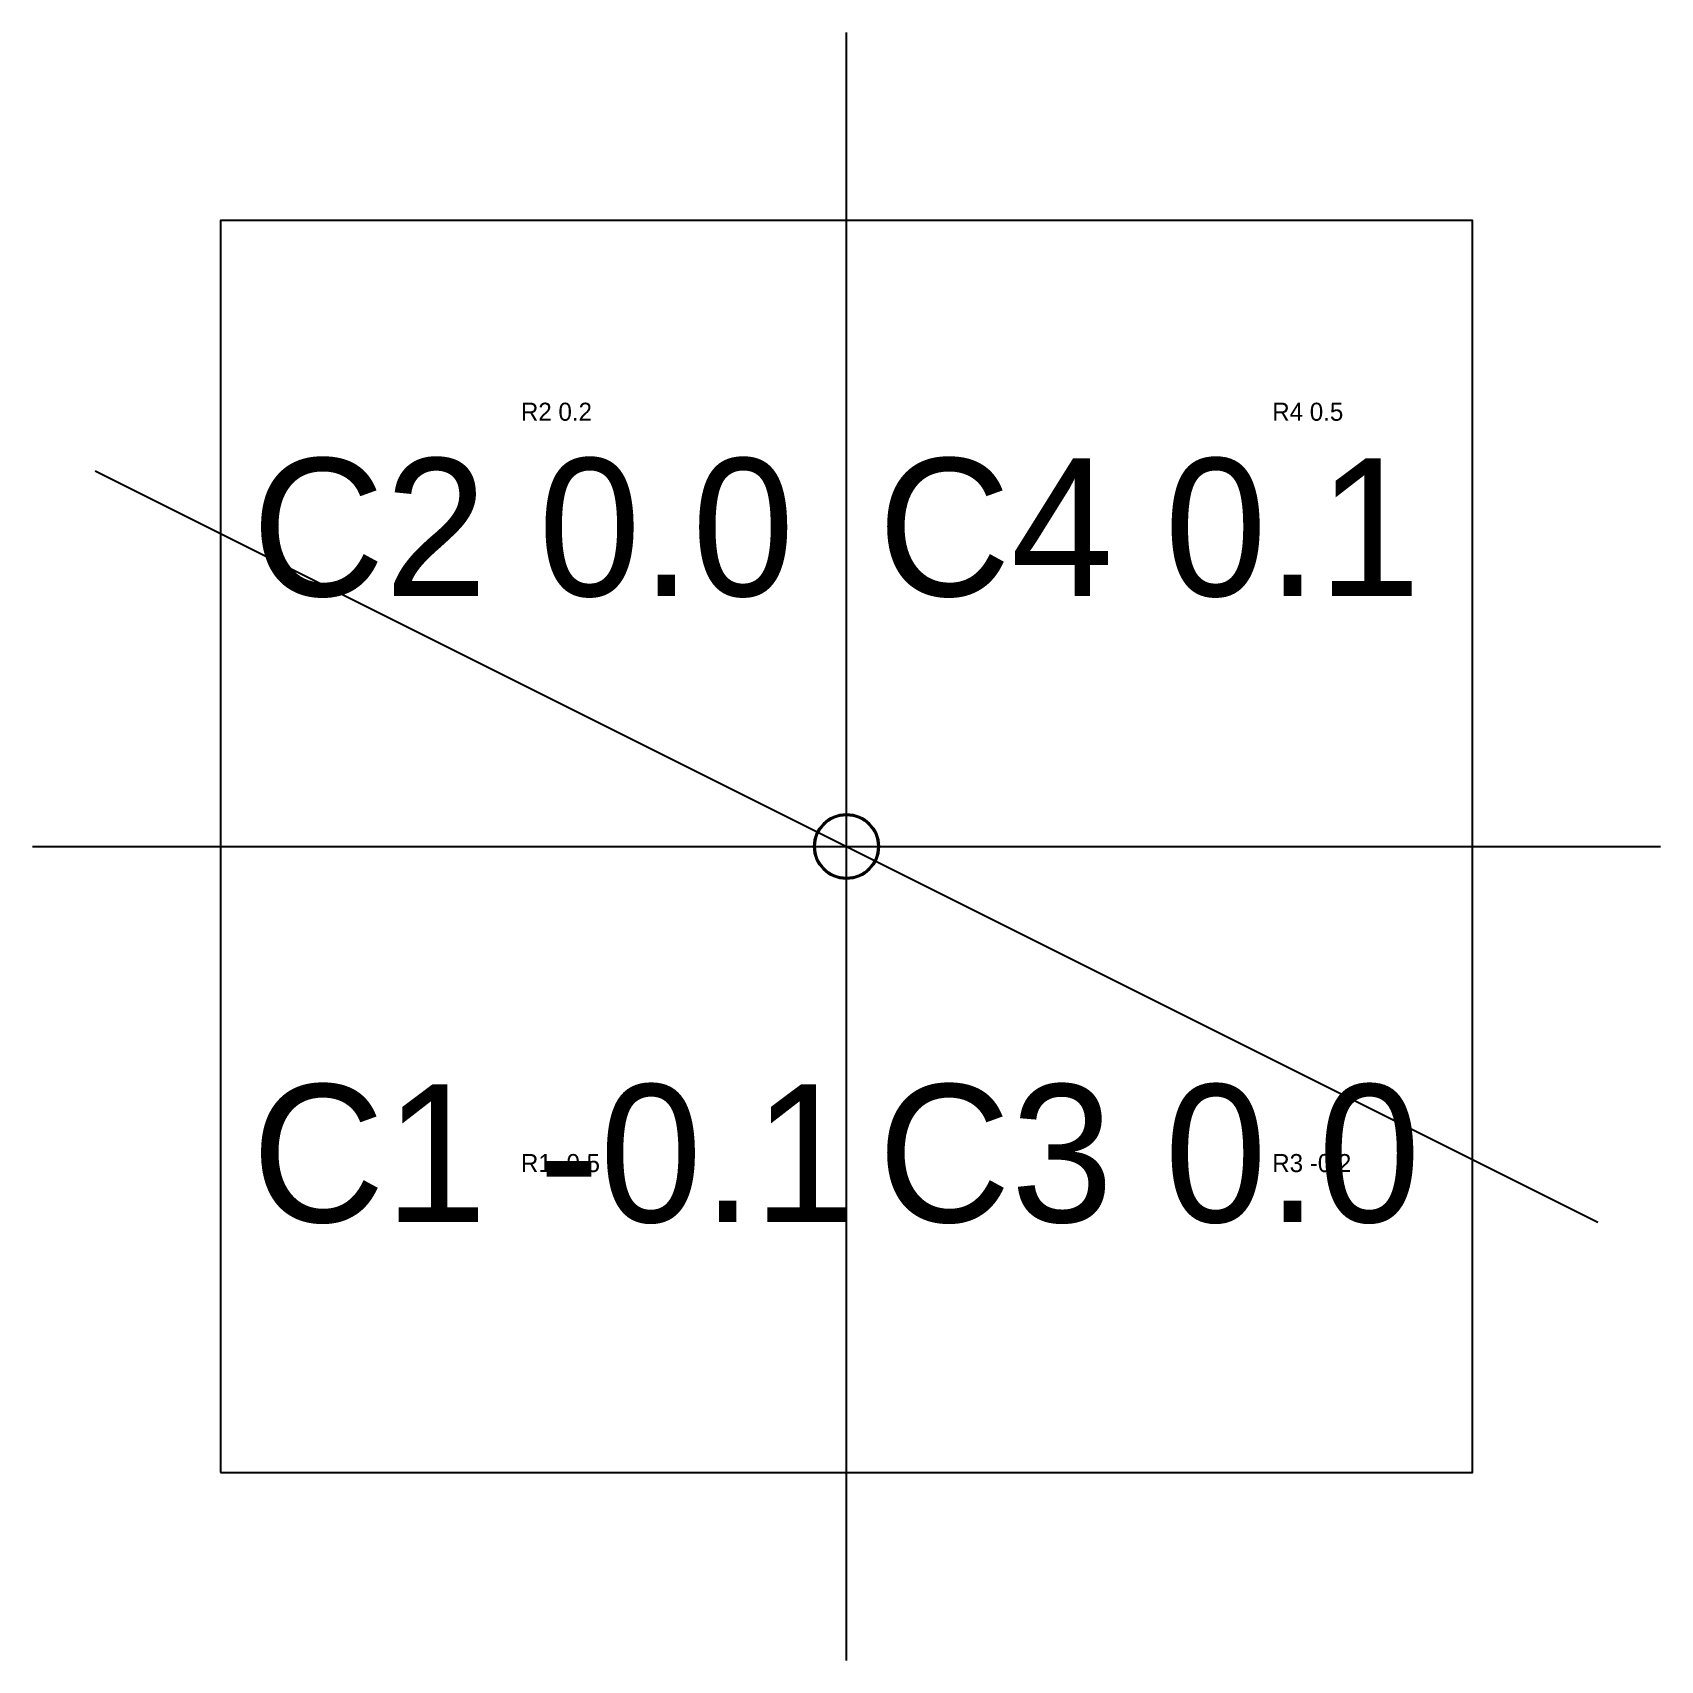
# Model space of a CAD drawing. Header units: millimetres. Extents: x -130 to 130, y -130 to 130.
import ezdxf

# ---------------------------------------------------------------- set-up
doc = ezdxf.new("R2010")
doc.units = ezdxf.units.MM
for name, color, linetype in [('AUDIT_CC', 5, 'Continuous'), ('AUDIT_CONTOUR', 4, 'Continuous'), ('AUDIT_CT', 9, 'Continuous'), ('AUDIT_RC', 6, 'Continuous'), ('AUDIT_RT', 1, 'Continuous'), ('RC_NDM_Axes', 3, 'Continuous'), ('RC_NDM_LoadPoint', 2, 'Continuous'), ('RC_NDM_NeutralLine', 8, 'Continuous')]:
    doc.layers.add(name, color=color, linetype=linetype)

msp = doc.modelspace()

# ---------------------------------------------------------------- linework, layer by layer
at = {"layer": 'AUDIT_CONTOUR', "color": 4}
msp.add_lwpolyline([(-100, -100), (100, -100), (100, 100), (-100, 100)], close=True, dxfattribs=at)
at = {"layer": 'RC_NDM_Axes', "color": 3}
for p, q in [((0, -130), (0, 130)), ((-130, 0), (130, 0))]:
    msp.add_line(p, q, dxfattribs=at)
msp.add_circle((0, 0), 5, dxfattribs=at)
at = {"layer": 'RC_NDM_LoadPoint', "color": 2}
for p, q in [((0, -8), (0, 8)), ((-8, 0), (8, 0))]:
    msp.add_line(p, q, dxfattribs=at)
msp.add_circle((0, 0), 5.2, dxfattribs=at)
at = {"layer": 'RC_NDM_NeutralLine', "color": 8}
msp.add_line((-120, 60), (120, -60), dxfattribs=at)

# ---------------------------------------------------------------- texts
at = {"layer": 'AUDIT_CC', "color": 5}
for s, p in [('C1 -0.1', (-95, -60)), ('C3 0.0', (5, -60))]:
    msp.add_text(s, height=22, dxfattribs=at).set_placement(p)
at = {"layer": 'AUDIT_CT', "color": 9}
for s, p in [('C2 0.0', (-95, 40)), ('C4 0.1', (5, 40))]:
    msp.add_text(s, height=22, dxfattribs=at).set_placement(p)
at = {"layer": 'AUDIT_RC', "color": 6}
for s, p in [('R1 -0.5', (-52, -52)), ('R3 -0.2', (68, -52))]:
    msp.add_text(s, height=2.88, dxfattribs=at).set_placement(p)
at = {"layer": 'AUDIT_RT', "color": 1}
for s, p in [('R2 0.2', (-52, 68)), ('R4 0.5', (68, 68))]:
    msp.add_text(s, height=2.88, dxfattribs=at).set_placement(p)

doc.saveas('drawing.dxf')
